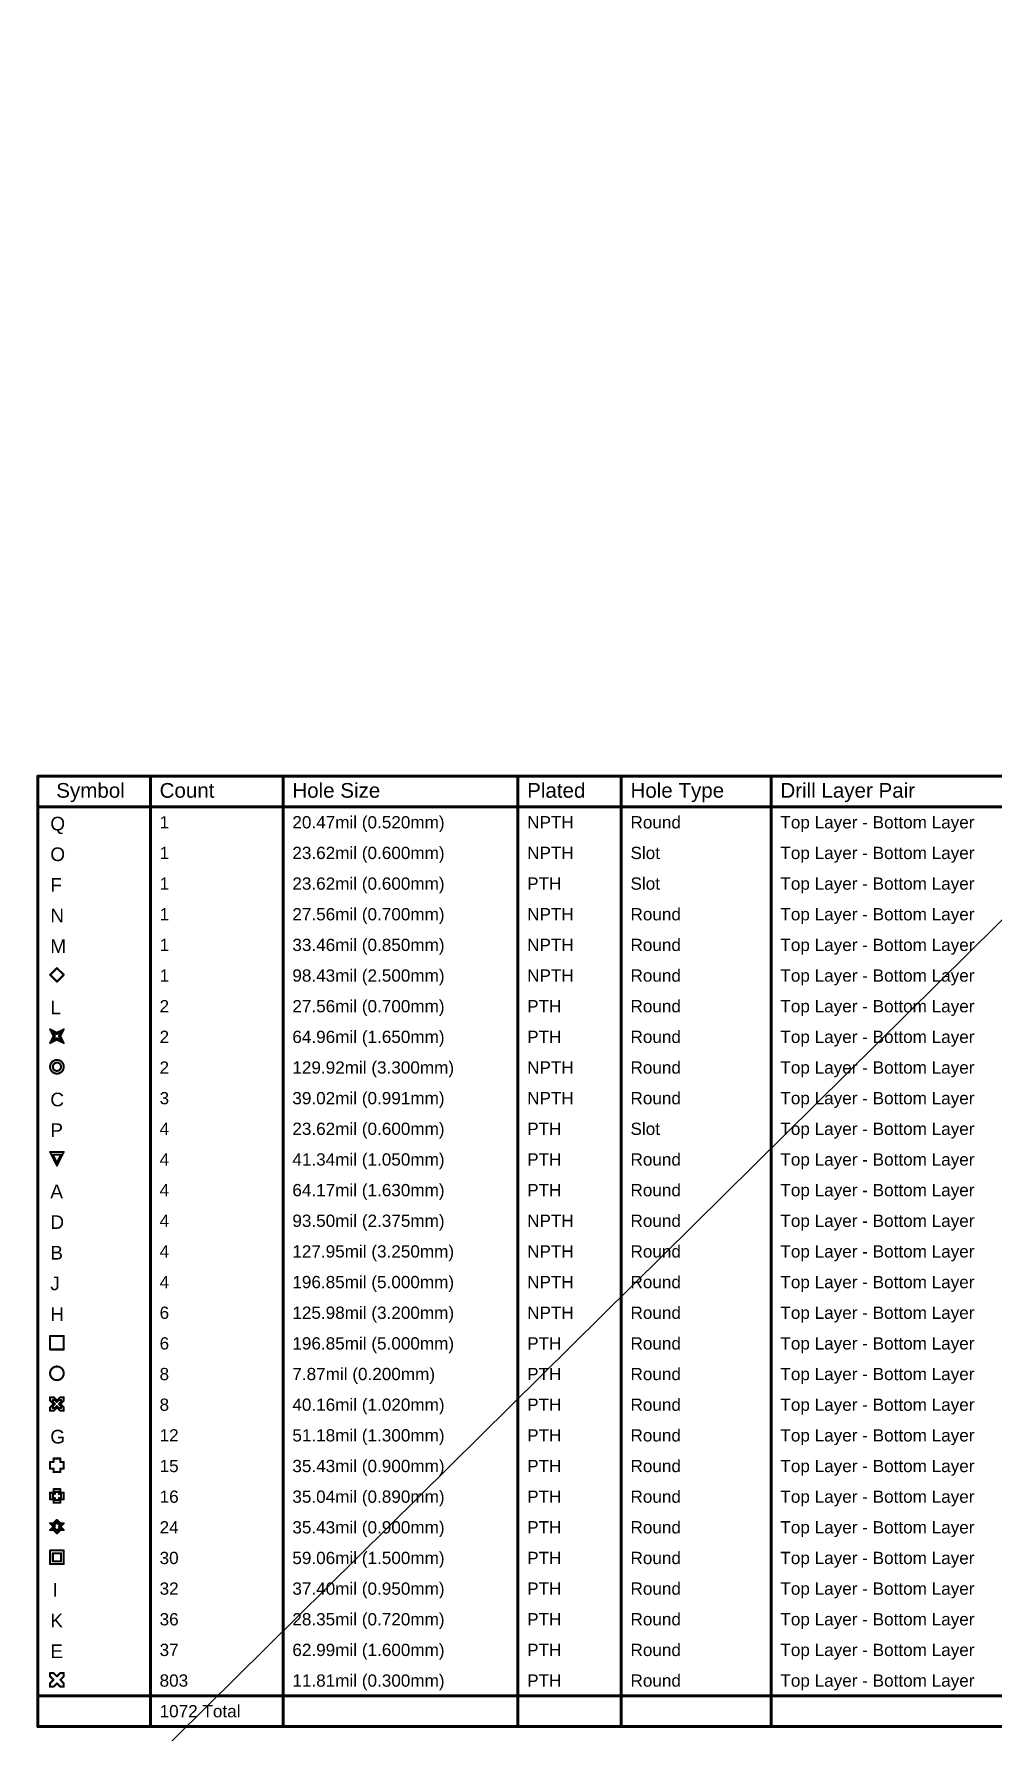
# Model space of a CAD drawing. Header units: inches. Extents: x -11 to 5379, y 0 to 5429.
# Drawn here: x 0 to 119.2, y 128.3 to 339.2 of the extents above; entities that cross this region are included whole.
import ezdxf

# ---------------------------------------------------------------- set-up
doc = ezdxf.new("R2010")
doc.units = ezdxf.units.IN
for name, color, linetype in [('Bottom Solder', 6, 'Continuous'), ('Drill Drawing', 1, 'Continuous'), ('Top Solder', 216, 'Continuous')]:
    doc.layers.add(name, color=color, linetype=linetype)
doc.styles.add('Arial', font='', dxfattribs={"height": 0.2})
doc.styles.get('Arial').set_extended_font_data('Arial')

msp = doc.modelspace()

# ---------------------------------------------------------------- linework, layer by layer
at = {"layer": 'Bottom Solder'}
msp.add_line((0, 110.06), (5379.21, 5429.21), dxfattribs=at)
at = {"layer": 'Drill Drawing'}
for points in [[(0.5, 246.94, 0.381, 0.381, 0), (243.4, 246.94, 0.381, 0.381, 0)], [(0.5, 128.83, 0.381, 0.381, 0), (0.5, 246.94, 0.381, 0.381, 0)], [(14.49, 128.83, 0.381, 0.381, 0), (14.49, 246.94, 0.381, 0.381, 0)], [(30.99, 128.83, 0.381, 0.381, 0), (30.99, 246.94, 0.381, 0.381, 0)], [(60.19, 128.83, 0.381, 0.381, 0), (60.19, 246.94, 0.381, 0.381, 0)], [(73.04, 128.83, 0.381, 0.381, 0), (73.04, 246.94, 0.381, 0.381, 0)], [(91.68, 128.83, 0.381, 0.381, 0), (91.68, 246.94, 0.381, 0.381, 0)], [(0.5, 243.13, 0.381, 0.381, 0), (243.4, 243.13, 0.381, 0.381, 0)], [(2.01, 222.26, 0.254, 0.254, 0), (2.86, 223.1, 0.254, 0.254, 0)], [(2.01, 222.26, 0.254, 0.254, 0), (2.86, 221.41, 0.254, 0.254, 0)], [(2.86, 223.1, 0.254, 0.254, 0), (3.71, 222.26, 0.254, 0.254, 0)], [(2.86, 221.41, 0.254, 0.254, 0), (3.71, 222.26, 0.254, 0.254, 0)], [(2.01, 215.48, 0.254, 0.254, 0), (2.86, 215.06, 0.254, 0.254, 0)], [(2.01, 215.48, 0.254, 0.254, 0), (2.44, 214.64, 0.254, 0.254, 0)], [(2.35, 215.14, 0.254, 0.254, 0), (2.86, 214.89, 0.254, 0.254, 0)], [(2.35, 215.14, 0.254, 0.254, 0), (2.61, 214.64, 0.254, 0.254, 0)], [(2.86, 215.06, 0.254, 0.254, 0), (3.71, 215.48, 0.254, 0.254, 0)], [(2.86, 214.89, 0.254, 0.254, 0), (3.37, 215.14, 0.254, 0.254, 0)], [(3.11, 214.64, 0.254, 0.254, 0), (3.37, 215.14, 0.254, 0.254, 0)], [(3.28, 214.64, 0.254, 0.254, 0), (3.71, 215.48, 0.254, 0.254, 0)], [(2.01, 213.79, 0.254, 0.254, 0), (2.44, 214.64, 0.254, 0.254, 0)], [(2.01, 213.79, 0.254, 0.254, 0), (2.86, 214.21, 0.254, 0.254, 0)], [(2.35, 214.13, 0.254, 0.254, 0), (2.61, 214.64, 0.254, 0.254, 0)], [(2.35, 214.13, 0.254, 0.254, 0), (2.86, 214.38, 0.254, 0.254, 0)], [(2.86, 214.38, 0.254, 0.254, 0), (3.37, 214.13, 0.254, 0.254, 0)], [(2.86, 214.21, 0.254, 0.254, 0), (3.71, 213.79, 0.254, 0.254, 0)], [(3.11, 214.64, 0.254, 0.254, 0), (3.37, 214.13, 0.254, 0.254, 0)], [(3.28, 214.64, 0.254, 0.254, 0), (3.71, 213.79, 0.254, 0.254, 0)], [(2.01, 200.24, 0.254, 0.254, 0), (3.71, 200.24, 0.254, 0.254, 0)], [(2.01, 200.24, 0.254, 0.254, 0), (2.86, 198.55, 0.254, 0.254, 0)], [(2.35, 199.9, 0.254, 0.254, 0), (3.37, 199.9, 0.254, 0.254, 0)], [(2.35, 199.9, 0.254, 0.254, 0), (2.86, 198.89, 0.254, 0.254, 0)], [(2.86, 198.55, 0.254, 0.254, 0), (3.71, 200.24, 0.254, 0.254, 0)], [(2.86, 198.89, 0.254, 0.254, 0), (3.37, 199.9, 0.254, 0.254, 0)], [(2.01, 177.38, 0.254, 0.254, 0), (3.71, 177.38, 0.254, 0.254, 0)], [(2.01, 175.69, 0.254, 0.254, 0), (2.01, 177.38, 0.254, 0.254, 0)], [(3.71, 175.69, 0.254, 0.254, 0), (3.71, 177.38, 0.254, 0.254, 0)], [(2.01, 175.69, 0.254, 0.254, 0), (3.71, 175.69, 0.254, 0.254, 0)], [(2.01, 169.34, 0.254, 0.254, 0), (2.01, 169.76, 0.254, 0.254, 0)], [(2.01, 169.76, 0.254, 0.254, 0), (2.44, 169.76, 0.254, 0.254, 0)], [(2.01, 169.34, 0.254, 0.254, 0), (2.44, 168.92, 0.254, 0.254, 0)], [(2.01, 168.49, 0.254, 0.254, 0), (2.44, 168.92, 0.254, 0.254, 0)], [(2.35, 169.17, 0.254, 0.254, 0), (2.35, 169.42, 0.254, 0.254, 0)], [(2.35, 169.42, 0.254, 0.254, 0), (2.61, 169.42, 0.254, 0.254, 0)], [(2.35, 169.17, 0.254, 0.254, 0), (2.61, 168.92, 0.254, 0.254, 0)], [(2.35, 168.66, 0.254, 0.254, 0), (2.61, 168.92, 0.254, 0.254, 0)], [(2.35, 168.41, 0.254, 0.254, 0), (2.35, 168.66, 0.254, 0.254, 0)], [(2.44, 169.76, 0.254, 0.254, 0), (2.86, 169.34, 0.254, 0.254, 0)], [(2.61, 169.42, 0.254, 0.254, 0), (2.86, 169.17, 0.254, 0.254, 0)], [(2.61, 168.41, 0.254, 0.254, 0), (2.86, 168.66, 0.254, 0.254, 0)], [(2.86, 169.34, 0.254, 0.254, 0), (3.28, 169.76, 0.254, 0.254, 0)], [(2.86, 169.17, 0.254, 0.254, 0), (3.11, 169.42, 0.254, 0.254, 0)], [(2.86, 168.66, 0.254, 0.254, 0), (3.11, 168.41, 0.254, 0.254, 0)], [(3.11, 169.42, 0.254, 0.254, 0), (3.37, 169.42, 0.254, 0.254, 0)], [(3.11, 168.92, 0.254, 0.254, 0), (3.37, 169.17, 0.254, 0.254, 0)], [(3.11, 168.92, 0.254, 0.254, 0), (3.37, 168.66, 0.254, 0.254, 0)], [(3.28, 169.76, 0.254, 0.254, 0), (3.71, 169.76, 0.254, 0.254, 0)], [(3.28, 168.92, 0.254, 0.254, 0), (3.71, 169.34, 0.254, 0.254, 0)], [(3.28, 168.92, 0.254, 0.254, 0), (3.71, 168.49, 0.254, 0.254, 0)], [(3.37, 169.17, 0.254, 0.254, 0), (3.37, 169.42, 0.254, 0.254, 0)], [(3.37, 168.41, 0.254, 0.254, 0), (3.37, 168.66, 0.254, 0.254, 0)], [(3.71, 169.34, 0.254, 0.254, 0), (3.71, 169.76, 0.254, 0.254, 0)], [(2.01, 168.07, 0.254, 0.254, 0), (2.01, 168.49, 0.254, 0.254, 0)], [(2.01, 168.07, 0.254, 0.254, 0), (2.44, 168.07, 0.254, 0.254, 0)], [(2.35, 168.41, 0.254, 0.254, 0), (2.61, 168.41, 0.254, 0.254, 0)], [(2.44, 168.07, 0.254, 0.254, 0), (2.86, 168.49, 0.254, 0.254, 0)], [(2.86, 168.49, 0.254, 0.254, 0), (3.28, 168.07, 0.254, 0.254, 0)], [(3.11, 168.41, 0.254, 0.254, 0), (3.37, 168.41, 0.254, 0.254, 0)], [(3.28, 168.07, 0.254, 0.254, 0), (3.71, 168.07, 0.254, 0.254, 0)], [(3.71, 168.07, 0.254, 0.254, 0), (3.71, 168.49, 0.254, 0.254, 0)], [(2.01, 160.87, 0.254, 0.254, 0), (2.01, 161.72, 0.254, 0.254, 0)], [(2.01, 161.72, 0.254, 0.254, 0), (2.44, 161.72, 0.254, 0.254, 0)], [(2.01, 160.87, 0.254, 0.254, 0), (2.44, 160.87, 0.254, 0.254, 0)], [(2.44, 161.72, 0.254, 0.254, 0), (2.44, 162.14, 0.254, 0.254, 0)], [(2.44, 162.14, 0.254, 0.254, 0), (3.28, 162.14, 0.254, 0.254, 0)], [(2.44, 160.45, 0.254, 0.254, 0), (2.44, 160.87, 0.254, 0.254, 0)], [(2.44, 160.45, 0.254, 0.254, 0), (3.28, 160.45, 0.254, 0.254, 0)], [(3.28, 161.72, 0.254, 0.254, 0), (3.28, 162.14, 0.254, 0.254, 0)], [(3.28, 161.72, 0.254, 0.254, 0), (3.71, 161.72, 0.254, 0.254, 0)], [(3.28, 160.87, 0.254, 0.254, 0), (3.71, 160.87, 0.254, 0.254, 0)], [(3.28, 160.45, 0.254, 0.254, 0), (3.28, 160.87, 0.254, 0.254, 0)], [(3.71, 160.87, 0.254, 0.254, 0), (3.71, 161.72, 0.254, 0.254, 0)], [(2.44, 157.91, 0.254, 0.254, 0), (2.44, 158.33, 0.254, 0.254, 0)], [(2.44, 158.33, 0.254, 0.254, 0), (3.28, 158.33, 0.254, 0.254, 0)], [(3.28, 157.91, 0.254, 0.254, 0), (3.28, 158.33, 0.254, 0.254, 0)], [(2.01, 157.06, 0.254, 0.254, 0), (2.01, 157.91, 0.254, 0.254, 0)], [(2.01, 157.91, 0.254, 0.254, 0), (2.44, 157.91, 0.254, 0.254, 0)], [(2.01, 157.06, 0.254, 0.254, 0), (2.44, 157.06, 0.254, 0.254, 0)], [(2.35, 157.23, 0.254, 0.254, 0), (2.35, 157.74, 0.254, 0.254, 0)], [(2.35, 157.74, 0.254, 0.254, 0), (2.61, 157.74, 0.254, 0.254, 0)], [(2.35, 157.23, 0.254, 0.254, 0), (2.61, 157.23, 0.254, 0.254, 0)], [(2.44, 156.64, 0.254, 0.254, 0), (2.44, 157.06, 0.254, 0.254, 0)], [(2.44, 156.64, 0.254, 0.254, 0), (3.28, 156.64, 0.254, 0.254, 0)], [(2.61, 157.74, 0.254, 0.254, 0), (2.61, 157.99, 0.254, 0.254, 0)], [(2.61, 157.99, 0.254, 0.254, 0), (3.11, 157.99, 0.254, 0.254, 0)], [(2.61, 156.98, 0.254, 0.254, 0), (2.61, 157.23, 0.254, 0.254, 0)], [(2.61, 156.98, 0.254, 0.254, 0), (3.11, 156.98, 0.254, 0.254, 0)], [(3.11, 157.74, 0.254, 0.254, 0), (3.11, 157.99, 0.254, 0.254, 0)], [(3.11, 157.74, 0.254, 0.254, 0), (3.37, 157.74, 0.254, 0.254, 0)], [(3.11, 157.23, 0.254, 0.254, 0), (3.37, 157.23, 0.254, 0.254, 0)], [(3.11, 156.98, 0.254, 0.254, 0), (3.11, 157.23, 0.254, 0.254, 0)], [(3.28, 157.91, 0.254, 0.254, 0), (3.71, 157.91, 0.254, 0.254, 0)], [(3.28, 157.06, 0.254, 0.254, 0), (3.71, 157.06, 0.254, 0.254, 0)], [(3.28, 156.64, 0.254, 0.254, 0), (3.28, 157.06, 0.254, 0.254, 0)], [(3.37, 157.23, 0.254, 0.254, 0), (3.37, 157.74, 0.254, 0.254, 0)], [(3.71, 157.06, 0.254, 0.254, 0), (3.71, 157.91, 0.254, 0.254, 0)], [(2.01, 154.1, 0.254, 0.254, 0), (2.44, 153.68, 0.254, 0.254, 0)], [(2.01, 154.1, 0.254, 0.254, 0), (2.44, 154.1, 0.254, 0.254, 0)], [(2.35, 153.93, 0.254, 0.254, 0), (2.61, 153.68, 0.254, 0.254, 0)], [(2.35, 153.93, 0.254, 0.254, 0), (2.61, 153.93, 0.254, 0.254, 0)], [(2.44, 154.1, 0.254, 0.254, 0), (2.86, 154.52, 0.254, 0.254, 0)], [(2.61, 153.93, 0.254, 0.254, 0), (2.86, 154.18, 0.254, 0.254, 0)], [(2.86, 154.52, 0.254, 0.254, 0), (3.28, 154.1, 0.254, 0.254, 0)], [(2.86, 154.18, 0.254, 0.254, 0), (3.11, 153.93, 0.254, 0.254, 0)], [(3.11, 153.93, 0.254, 0.254, 0), (3.37, 153.93, 0.254, 0.254, 0)], [(3.11, 153.68, 0.254, 0.254, 0), (3.37, 153.93, 0.254, 0.254, 0)], [(3.28, 154.1, 0.254, 0.254, 0), (3.71, 154.1, 0.254, 0.254, 0)], [(3.28, 153.68, 0.254, 0.254, 0), (3.71, 154.1, 0.254, 0.254, 0)], [(2.01, 153.25, 0.254, 0.254, 0), (2.44, 153.68, 0.254, 0.254, 0)], [(2.01, 153.25, 0.254, 0.254, 0), (2.44, 153.25, 0.254, 0.254, 0)], [(2.35, 153.42, 0.254, 0.254, 0), (2.61, 153.68, 0.254, 0.254, 0)], [(2.35, 153.42, 0.254, 0.254, 0), (2.61, 153.42, 0.254, 0.254, 0)], [(2.44, 153.25, 0.254, 0.254, 0), (2.86, 152.83, 0.254, 0.254, 0)], [(2.61, 153.42, 0.254, 0.254, 0), (2.86, 153.17, 0.254, 0.254, 0)], [(2.86, 153.17, 0.254, 0.254, 0), (3.11, 153.42, 0.254, 0.254, 0)], [(2.86, 152.83, 0.254, 0.254, 0), (3.28, 153.25, 0.254, 0.254, 0)], [(3.11, 153.68, 0.254, 0.254, 0), (3.37, 153.42, 0.254, 0.254, 0)], [(3.11, 153.42, 0.254, 0.254, 0), (3.37, 153.42, 0.254, 0.254, 0)], [(3.28, 153.68, 0.254, 0.254, 0), (3.71, 153.25, 0.254, 0.254, 0)], [(3.28, 153.25, 0.254, 0.254, 0), (3.71, 153.25, 0.254, 0.254, 0)], [(2.01, 150.71, 0.254, 0.254, 0), (3.71, 150.71, 0.254, 0.254, 0)], [(2.01, 149.02, 0.254, 0.254, 0), (2.01, 150.71, 0.254, 0.254, 0)], [(2.35, 150.37, 0.254, 0.254, 0), (3.37, 150.37, 0.254, 0.254, 0)], [(2.35, 149.36, 0.254, 0.254, 0), (2.35, 150.37, 0.254, 0.254, 0)], [(3.37, 149.36, 0.254, 0.254, 0), (3.37, 150.37, 0.254, 0.254, 0)], [(3.71, 149.02, 0.254, 0.254, 0), (3.71, 150.71, 0.254, 0.254, 0)], [(2.01, 149.02, 0.254, 0.254, 0), (3.71, 149.02, 0.254, 0.254, 0)], [(2.35, 149.36, 0.254, 0.254, 0), (3.37, 149.36, 0.254, 0.254, 0)], [(2.01, 135.05, 0.254, 0.254, 0), (2.01, 135.47, 0.254, 0.254, 0)], [(2.01, 135.47, 0.254, 0.254, 0), (2.44, 135.47, 0.254, 0.254, 0)], [(2.01, 135.05, 0.254, 0.254, 0), (2.44, 134.63, 0.254, 0.254, 0)], [(2.44, 135.47, 0.254, 0.254, 0), (2.86, 135.05, 0.254, 0.254, 0)], [(2.86, 135.05, 0.254, 0.254, 0), (3.28, 135.47, 0.254, 0.254, 0)], [(3.28, 135.47, 0.254, 0.254, 0), (3.71, 135.47, 0.254, 0.254, 0)], [(3.28, 134.63, 0.254, 0.254, 0), (3.71, 135.05, 0.254, 0.254, 0)], [(3.71, 135.05, 0.254, 0.254, 0), (3.71, 135.47, 0.254, 0.254, 0)], [(2.01, 134.2, 0.254, 0.254, 0), (2.44, 134.63, 0.254, 0.254, 0)], [(2.01, 133.78, 0.254, 0.254, 0), (2.01, 134.2, 0.254, 0.254, 0)], [(2.01, 133.78, 0.254, 0.254, 0), (2.44, 133.78, 0.254, 0.254, 0)], [(2.44, 133.78, 0.254, 0.254, 0), (2.86, 134.2, 0.254, 0.254, 0)], [(2.86, 134.2, 0.254, 0.254, 0), (3.28, 133.78, 0.254, 0.254, 0)], [(3.28, 134.63, 0.254, 0.254, 0), (3.71, 134.2, 0.254, 0.254, 0)], [(3.28, 133.78, 0.254, 0.254, 0), (3.71, 133.78, 0.254, 0.254, 0)], [(3.71, 133.78, 0.254, 0.254, 0), (3.71, 134.2, 0.254, 0.254, 0)], [(0.5, 132.64, 0.381, 0.381, 0), (243.4, 132.64, 0.381, 0.381, 0)], [(0.5, 128.83, 0.381, 0.381, 0), (243.4, 128.83, 0.381, 0.381, 0)]]:
    msp.add_lwpolyline(points, format="xyseb", dxfattribs=at)
for points in [[(0.4, 246.94, 0.191, 0.191, 1), (0.59, 246.94, 0.191, 0.191, 1)], [(0.4, 246.94, 0.191, 0.191, 1), (0.59, 246.94, 0.191, 0.191, 1)], [(14.39, 246.94, 0.191, 0.191, 1), (14.58, 246.94, 0.191, 0.191, 1)], [(30.9, 246.94, 0.191, 0.191, 1), (31.09, 246.94, 0.191, 0.191, 1)], [(60.1, 246.94, 0.191, 0.191, 1), (60.29, 246.94, 0.191, 0.191, 1)], [(72.95, 246.94, 0.191, 0.191, 1), (73.14, 246.94, 0.191, 0.191, 1)], [(91.59, 246.94, 0.191, 0.191, 1), (91.78, 246.94, 0.191, 0.191, 1)], [(0.4, 243.13, 0.191, 0.191, 1), (0.59, 243.13, 0.191, 0.191, 1)], [(1.95, 222.26, 0.127, 0.127, 1), (2.08, 222.26, 0.127, 0.127, 1)], [(1.95, 222.26, 0.127, 0.127, 1), (2.08, 222.26, 0.127, 0.127, 1)], [(2.8, 223.1, 0.127, 0.127, 1), (2.92, 223.1, 0.127, 0.127, 1)], [(2.8, 223.1, 0.127, 0.127, 1), (2.92, 223.1, 0.127, 0.127, 1)], [(2.8, 221.41, 0.127, 0.127, 1), (2.92, 221.41, 0.127, 0.127, 1)], [(2.8, 221.41, 0.127, 0.127, 1), (2.92, 221.41, 0.127, 0.127, 1)], [(3.64, 222.26, 0.127, 0.127, 1), (3.77, 222.26, 0.127, 0.127, 1)], [(3.64, 222.26, 0.127, 0.127, 1), (3.77, 222.26, 0.127, 0.127, 1)], [(1.95, 215.48, 0.127, 0.127, 1), (2.08, 215.48, 0.127, 0.127, 1)], [(1.95, 215.48, 0.127, 0.127, 1), (2.08, 215.48, 0.127, 0.127, 1)], [(2.29, 215.14, 0.127, 0.127, 1), (2.42, 215.14, 0.127, 0.127, 1)], [(2.29, 215.14, 0.127, 0.127, 1), (2.42, 215.14, 0.127, 0.127, 1)], [(2.8, 215.06, 0.127, 0.127, 1), (2.92, 215.06, 0.127, 0.127, 1)], [(2.8, 215.06, 0.127, 0.127, 1), (2.92, 215.06, 0.127, 0.127, 1)], [(3.31, 215.14, 0.127, 0.127, 1), (3.43, 215.14, 0.127, 0.127, 1)], [(3.31, 215.14, 0.127, 0.127, 1), (3.43, 215.14, 0.127, 0.127, 1)], [(3.64, 215.48, 0.127, 0.127, 1), (3.77, 215.48, 0.127, 0.127, 1)], [(3.64, 215.48, 0.127, 0.127, 1), (3.77, 215.48, 0.127, 0.127, 1)], [(1.95, 213.79, 0.127, 0.127, 1), (2.08, 213.79, 0.127, 0.127, 1)], [(1.95, 213.79, 0.127, 0.127, 1), (2.08, 213.79, 0.127, 0.127, 1)], [(2.29, 214.13, 0.127, 0.127, 1), (2.42, 214.13, 0.127, 0.127, 1)], [(2.29, 214.13, 0.127, 0.127, 1), (2.42, 214.13, 0.127, 0.127, 1)], [(2.37, 214.64, 0.127, 0.127, 1), (2.5, 214.64, 0.127, 0.127, 1)], [(2.37, 214.64, 0.127, 0.127, 1), (2.5, 214.64, 0.127, 0.127, 1)], [(2.54, 214.64, 0.127, 0.127, 1), (2.67, 214.64, 0.127, 0.127, 1)], [(2.54, 214.64, 0.127, 0.127, 1), (2.67, 214.64, 0.127, 0.127, 1)], [(2.8, 214.89, 0.127, 0.127, 1), (2.92, 214.89, 0.127, 0.127, 1)], [(2.8, 214.89, 0.127, 0.127, 1), (2.92, 214.89, 0.127, 0.127, 1)], [(2.8, 214.38, 0.127, 0.127, 1), (2.92, 214.38, 0.127, 0.127, 1)], [(2.8, 214.38, 0.127, 0.127, 1), (2.92, 214.38, 0.127, 0.127, 1)], [(2.8, 214.21, 0.127, 0.127, 1), (2.92, 214.21, 0.127, 0.127, 1)], [(2.8, 214.21, 0.127, 0.127, 1), (2.92, 214.21, 0.127, 0.127, 1)], [(3.05, 214.64, 0.127, 0.127, 1), (3.18, 214.64, 0.127, 0.127, 1)], [(3.05, 214.64, 0.127, 0.127, 1), (3.18, 214.64, 0.127, 0.127, 1)], [(3.22, 214.64, 0.127, 0.127, 1), (3.35, 214.64, 0.127, 0.127, 1)], [(3.22, 214.64, 0.127, 0.127, 1), (3.35, 214.64, 0.127, 0.127, 1)], [(3.31, 214.13, 0.127, 0.127, 1), (3.43, 214.13, 0.127, 0.127, 1)], [(3.31, 214.13, 0.127, 0.127, 1), (3.43, 214.13, 0.127, 0.127, 1)], [(3.64, 213.79, 0.127, 0.127, 1), (3.77, 213.79, 0.127, 0.127, 1)], [(3.64, 213.79, 0.127, 0.127, 1), (3.77, 213.79, 0.127, 0.127, 1)], [(3.71, 210.83, 0.254, 0.254, 1), (2.01, 210.83, 0.254, 0.254, 1)], [(1.95, 210.83, 0.127, 0.127, 1), (2.08, 210.83, 0.127, 0.127, 1)], [(3.37, 210.83, 0.254, 0.254, 1), (2.35, 210.83, 0.254, 0.254, 1)], [(2.29, 210.83, 0.127, 0.127, 1), (2.42, 210.83, 0.127, 0.127, 1)], [(3.31, 210.83, 0.127, 0.127, 1), (3.43, 210.83, 0.127, 0.127, 1)], [(3.64, 210.83, 0.127, 0.127, 1), (3.77, 210.83, 0.127, 0.127, 1)], [(1.95, 200.24, 0.127, 0.127, 1), (2.08, 200.24, 0.127, 0.127, 1)], [(1.95, 200.24, 0.127, 0.127, 1), (2.08, 200.24, 0.127, 0.127, 1)], [(2.29, 199.9, 0.127, 0.127, 1), (2.42, 199.9, 0.127, 0.127, 1)], [(2.29, 199.9, 0.127, 0.127, 1), (2.42, 199.9, 0.127, 0.127, 1)], [(2.8, 198.89, 0.127, 0.127, 1), (2.92, 198.89, 0.127, 0.127, 1)], [(2.8, 198.89, 0.127, 0.127, 1), (2.92, 198.89, 0.127, 0.127, 1)], [(2.8, 198.55, 0.127, 0.127, 1), (2.92, 198.55, 0.127, 0.127, 1)], [(2.8, 198.55, 0.127, 0.127, 1), (2.92, 198.55, 0.127, 0.127, 1)], [(3.31, 199.9, 0.127, 0.127, 1), (3.43, 199.9, 0.127, 0.127, 1)], [(3.31, 199.9, 0.127, 0.127, 1), (3.43, 199.9, 0.127, 0.127, 1)], [(3.64, 200.24, 0.127, 0.127, 1), (3.77, 200.24, 0.127, 0.127, 1)], [(3.64, 200.24, 0.127, 0.127, 1), (3.77, 200.24, 0.127, 0.127, 1)], [(1.95, 177.38, 0.127, 0.127, 1), (2.08, 177.38, 0.127, 0.127, 1)], [(1.95, 177.38, 0.127, 0.127, 1), (2.08, 177.38, 0.127, 0.127, 1)], [(3.64, 177.38, 0.127, 0.127, 1), (3.77, 177.38, 0.127, 0.127, 1)], [(3.64, 177.38, 0.127, 0.127, 1), (3.77, 177.38, 0.127, 0.127, 1)], [(1.95, 175.69, 0.127, 0.127, 1), (2.08, 175.69, 0.127, 0.127, 1)], [(1.95, 175.69, 0.127, 0.127, 1), (2.08, 175.69, 0.127, 0.127, 1)], [(3.64, 175.69, 0.127, 0.127, 1), (3.77, 175.69, 0.127, 0.127, 1)], [(3.64, 175.69, 0.127, 0.127, 1), (3.77, 175.69, 0.127, 0.127, 1)], [(3.71, 172.73, 0.254, 0.254, 1), (2.01, 172.73, 0.254, 0.254, 1)], [(1.95, 172.73, 0.127, 0.127, 1), (2.08, 172.73, 0.127, 0.127, 1)], [(3.64, 172.73, 0.127, 0.127, 1), (3.77, 172.73, 0.127, 0.127, 1)], [(1.95, 169.76, 0.127, 0.127, 1), (2.08, 169.76, 0.127, 0.127, 1)], [(1.95, 169.76, 0.127, 0.127, 1), (2.08, 169.76, 0.127, 0.127, 1)], [(1.95, 169.34, 0.127, 0.127, 1), (2.08, 169.34, 0.127, 0.127, 1)], [(1.95, 169.34, 0.127, 0.127, 1), (2.08, 169.34, 0.127, 0.127, 1)], [(2.29, 169.42, 0.127, 0.127, 1), (2.42, 169.42, 0.127, 0.127, 1)], [(2.29, 169.42, 0.127, 0.127, 1), (2.42, 169.42, 0.127, 0.127, 1)], [(2.29, 169.17, 0.127, 0.127, 1), (2.42, 169.17, 0.127, 0.127, 1)], [(2.29, 169.17, 0.127, 0.127, 1), (2.42, 169.17, 0.127, 0.127, 1)], [(2.29, 168.66, 0.127, 0.127, 1), (2.42, 168.66, 0.127, 0.127, 1)], [(2.29, 168.66, 0.127, 0.127, 1), (2.42, 168.66, 0.127, 0.127, 1)], [(2.37, 169.76, 0.127, 0.127, 1), (2.5, 169.76, 0.127, 0.127, 1)], [(2.37, 169.76, 0.127, 0.127, 1), (2.5, 169.76, 0.127, 0.127, 1)], [(2.37, 168.92, 0.127, 0.127, 1), (2.5, 168.92, 0.127, 0.127, 1)], [(2.37, 168.92, 0.127, 0.127, 1), (2.5, 168.92, 0.127, 0.127, 1)], [(2.54, 169.42, 0.127, 0.127, 1), (2.67, 169.42, 0.127, 0.127, 1)], [(2.54, 169.42, 0.127, 0.127, 1), (2.67, 169.42, 0.127, 0.127, 1)], [(2.54, 168.92, 0.127, 0.127, 1), (2.67, 168.92, 0.127, 0.127, 1)], [(2.54, 168.92, 0.127, 0.127, 1), (2.67, 168.92, 0.127, 0.127, 1)], [(2.8, 169.34, 0.127, 0.127, 1), (2.92, 169.34, 0.127, 0.127, 1)], [(2.8, 169.34, 0.127, 0.127, 1), (2.92, 169.34, 0.127, 0.127, 1)], [(2.8, 169.17, 0.127, 0.127, 1), (2.92, 169.17, 0.127, 0.127, 1)], [(2.8, 169.17, 0.127, 0.127, 1), (2.92, 169.17, 0.127, 0.127, 1)], [(2.8, 168.66, 0.127, 0.127, 1), (2.92, 168.66, 0.127, 0.127, 1)], [(2.8, 168.66, 0.127, 0.127, 1), (2.92, 168.66, 0.127, 0.127, 1)], [(3.05, 169.42, 0.127, 0.127, 1), (3.18, 169.42, 0.127, 0.127, 1)], [(3.05, 169.42, 0.127, 0.127, 1), (3.18, 169.42, 0.127, 0.127, 1)], [(3.05, 168.92, 0.127, 0.127, 1), (3.18, 168.92, 0.127, 0.127, 1)], [(3.05, 168.92, 0.127, 0.127, 1), (3.18, 168.92, 0.127, 0.127, 1)], [(3.22, 169.76, 0.127, 0.127, 1), (3.35, 169.76, 0.127, 0.127, 1)], [(3.22, 169.76, 0.127, 0.127, 1), (3.35, 169.76, 0.127, 0.127, 1)], [(3.22, 168.92, 0.127, 0.127, 1), (3.35, 168.92, 0.127, 0.127, 1)], [(3.22, 168.92, 0.127, 0.127, 1), (3.35, 168.92, 0.127, 0.127, 1)], [(3.31, 169.42, 0.127, 0.127, 1), (3.43, 169.42, 0.127, 0.127, 1)], [(3.31, 169.42, 0.127, 0.127, 1), (3.43, 169.42, 0.127, 0.127, 1)], [(3.31, 169.17, 0.127, 0.127, 1), (3.43, 169.17, 0.127, 0.127, 1)], [(3.31, 169.17, 0.127, 0.127, 1), (3.43, 169.17, 0.127, 0.127, 1)], [(3.31, 168.66, 0.127, 0.127, 1), (3.43, 168.66, 0.127, 0.127, 1)], [(3.31, 168.66, 0.127, 0.127, 1), (3.43, 168.66, 0.127, 0.127, 1)], [(3.64, 169.76, 0.127, 0.127, 1), (3.77, 169.76, 0.127, 0.127, 1)], [(3.64, 169.76, 0.127, 0.127, 1), (3.77, 169.76, 0.127, 0.127, 1)], [(3.64, 169.34, 0.127, 0.127, 1), (3.77, 169.34, 0.127, 0.127, 1)], [(3.64, 169.34, 0.127, 0.127, 1), (3.77, 169.34, 0.127, 0.127, 1)], [(1.95, 168.49, 0.127, 0.127, 1), (2.08, 168.49, 0.127, 0.127, 1)], [(1.95, 168.49, 0.127, 0.127, 1), (2.08, 168.49, 0.127, 0.127, 1)], [(1.95, 168.07, 0.127, 0.127, 1), (2.08, 168.07, 0.127, 0.127, 1)], [(1.95, 168.07, 0.127, 0.127, 1), (2.08, 168.07, 0.127, 0.127, 1)], [(2.29, 168.41, 0.127, 0.127, 1), (2.42, 168.41, 0.127, 0.127, 1)], [(2.29, 168.41, 0.127, 0.127, 1), (2.42, 168.41, 0.127, 0.127, 1)], [(2.37, 168.07, 0.127, 0.127, 1), (2.5, 168.07, 0.127, 0.127, 1)], [(2.37, 168.07, 0.127, 0.127, 1), (2.5, 168.07, 0.127, 0.127, 1)], [(2.54, 168.41, 0.127, 0.127, 1), (2.67, 168.41, 0.127, 0.127, 1)], [(2.54, 168.41, 0.127, 0.127, 1), (2.67, 168.41, 0.127, 0.127, 1)], [(2.8, 168.49, 0.127, 0.127, 1), (2.92, 168.49, 0.127, 0.127, 1)], [(2.8, 168.49, 0.127, 0.127, 1), (2.92, 168.49, 0.127, 0.127, 1)], [(3.05, 168.41, 0.127, 0.127, 1), (3.18, 168.41, 0.127, 0.127, 1)], [(3.05, 168.41, 0.127, 0.127, 1), (3.18, 168.41, 0.127, 0.127, 1)], [(3.22, 168.07, 0.127, 0.127, 1), (3.35, 168.07, 0.127, 0.127, 1)], [(3.22, 168.07, 0.127, 0.127, 1), (3.35, 168.07, 0.127, 0.127, 1)], [(3.31, 168.41, 0.127, 0.127, 1), (3.43, 168.41, 0.127, 0.127, 1)], [(3.31, 168.41, 0.127, 0.127, 1), (3.43, 168.41, 0.127, 0.127, 1)], [(3.64, 168.49, 0.127, 0.127, 1), (3.77, 168.49, 0.127, 0.127, 1)], [(3.64, 168.49, 0.127, 0.127, 1), (3.77, 168.49, 0.127, 0.127, 1)], [(3.64, 168.07, 0.127, 0.127, 1), (3.77, 168.07, 0.127, 0.127, 1)], [(3.64, 168.07, 0.127, 0.127, 1), (3.77, 168.07, 0.127, 0.127, 1)], [(1.95, 161.72, 0.127, 0.127, 1), (2.08, 161.72, 0.127, 0.127, 1)], [(1.95, 161.72, 0.127, 0.127, 1), (2.08, 161.72, 0.127, 0.127, 1)], [(1.95, 160.87, 0.127, 0.127, 1), (2.08, 160.87, 0.127, 0.127, 1)], [(1.95, 160.87, 0.127, 0.127, 1), (2.08, 160.87, 0.127, 0.127, 1)], [(2.37, 162.14, 0.127, 0.127, 1), (2.5, 162.14, 0.127, 0.127, 1)], [(2.37, 162.14, 0.127, 0.127, 1), (2.5, 162.14, 0.127, 0.127, 1)], [(2.37, 161.72, 0.127, 0.127, 1), (2.5, 161.72, 0.127, 0.127, 1)], [(2.37, 161.72, 0.127, 0.127, 1), (2.5, 161.72, 0.127, 0.127, 1)], [(2.37, 160.87, 0.127, 0.127, 1), (2.5, 160.87, 0.127, 0.127, 1)], [(2.37, 160.87, 0.127, 0.127, 1), (2.5, 160.87, 0.127, 0.127, 1)], [(2.37, 160.45, 0.127, 0.127, 1), (2.5, 160.45, 0.127, 0.127, 1)], [(2.37, 160.45, 0.127, 0.127, 1), (2.5, 160.45, 0.127, 0.127, 1)], [(3.22, 162.14, 0.127, 0.127, 1), (3.35, 162.14, 0.127, 0.127, 1)], [(3.22, 162.14, 0.127, 0.127, 1), (3.35, 162.14, 0.127, 0.127, 1)], [(3.22, 161.72, 0.127, 0.127, 1), (3.35, 161.72, 0.127, 0.127, 1)], [(3.22, 161.72, 0.127, 0.127, 1), (3.35, 161.72, 0.127, 0.127, 1)], [(3.22, 160.87, 0.127, 0.127, 1), (3.35, 160.87, 0.127, 0.127, 1)], [(3.22, 160.87, 0.127, 0.127, 1), (3.35, 160.87, 0.127, 0.127, 1)], [(3.22, 160.45, 0.127, 0.127, 1), (3.35, 160.45, 0.127, 0.127, 1)], [(3.22, 160.45, 0.127, 0.127, 1), (3.35, 160.45, 0.127, 0.127, 1)], [(3.64, 161.72, 0.127, 0.127, 1), (3.77, 161.72, 0.127, 0.127, 1)], [(3.64, 161.72, 0.127, 0.127, 1), (3.77, 161.72, 0.127, 0.127, 1)], [(3.64, 160.87, 0.127, 0.127, 1), (3.77, 160.87, 0.127, 0.127, 1)], [(3.64, 160.87, 0.127, 0.127, 1), (3.77, 160.87, 0.127, 0.127, 1)], [(2.37, 158.33, 0.127, 0.127, 1), (2.5, 158.33, 0.127, 0.127, 1)], [(2.37, 158.33, 0.127, 0.127, 1), (2.5, 158.33, 0.127, 0.127, 1)], [(3.22, 158.33, 0.127, 0.127, 1), (3.35, 158.33, 0.127, 0.127, 1)], [(3.22, 158.33, 0.127, 0.127, 1), (3.35, 158.33, 0.127, 0.127, 1)], [(1.95, 157.91, 0.127, 0.127, 1), (2.08, 157.91, 0.127, 0.127, 1)], [(1.95, 157.91, 0.127, 0.127, 1), (2.08, 157.91, 0.127, 0.127, 1)], [(1.95, 157.06, 0.127, 0.127, 1), (2.08, 157.06, 0.127, 0.127, 1)], [(1.95, 157.06, 0.127, 0.127, 1), (2.08, 157.06, 0.127, 0.127, 1)], [(2.29, 157.74, 0.127, 0.127, 1), (2.42, 157.74, 0.127, 0.127, 1)], [(2.29, 157.74, 0.127, 0.127, 1), (2.42, 157.74, 0.127, 0.127, 1)], [(2.29, 157.23, 0.127, 0.127, 1), (2.42, 157.23, 0.127, 0.127, 1)], [(2.29, 157.23, 0.127, 0.127, 1), (2.42, 157.23, 0.127, 0.127, 1)], [(2.37, 157.91, 0.127, 0.127, 1), (2.5, 157.91, 0.127, 0.127, 1)], [(2.37, 157.91, 0.127, 0.127, 1), (2.5, 157.91, 0.127, 0.127, 1)], [(2.37, 157.06, 0.127, 0.127, 1), (2.5, 157.06, 0.127, 0.127, 1)], [(2.37, 157.06, 0.127, 0.127, 1), (2.5, 157.06, 0.127, 0.127, 1)], [(2.37, 156.64, 0.127, 0.127, 1), (2.5, 156.64, 0.127, 0.127, 1)], [(2.37, 156.64, 0.127, 0.127, 1), (2.5, 156.64, 0.127, 0.127, 1)], [(2.54, 157.99, 0.127, 0.127, 1), (2.67, 157.99, 0.127, 0.127, 1)], [(2.54, 157.99, 0.127, 0.127, 1), (2.67, 157.99, 0.127, 0.127, 1)], [(2.54, 157.74, 0.127, 0.127, 1), (2.67, 157.74, 0.127, 0.127, 1)], [(2.54, 157.74, 0.127, 0.127, 1), (2.67, 157.74, 0.127, 0.127, 1)], [(2.54, 157.23, 0.127, 0.127, 1), (2.67, 157.23, 0.127, 0.127, 1)], [(2.54, 157.23, 0.127, 0.127, 1), (2.67, 157.23, 0.127, 0.127, 1)], [(2.54, 156.98, 0.127, 0.127, 1), (2.67, 156.98, 0.127, 0.127, 1)], [(2.54, 156.98, 0.127, 0.127, 1), (2.67, 156.98, 0.127, 0.127, 1)], [(3.05, 157.99, 0.127, 0.127, 1), (3.18, 157.99, 0.127, 0.127, 1)], [(3.05, 157.99, 0.127, 0.127, 1), (3.18, 157.99, 0.127, 0.127, 1)], [(3.05, 157.74, 0.127, 0.127, 1), (3.18, 157.74, 0.127, 0.127, 1)], [(3.05, 157.74, 0.127, 0.127, 1), (3.18, 157.74, 0.127, 0.127, 1)], [(3.05, 157.23, 0.127, 0.127, 1), (3.18, 157.23, 0.127, 0.127, 1)], [(3.05, 157.23, 0.127, 0.127, 1), (3.18, 157.23, 0.127, 0.127, 1)], [(3.05, 156.98, 0.127, 0.127, 1), (3.18, 156.98, 0.127, 0.127, 1)], [(3.05, 156.98, 0.127, 0.127, 1), (3.18, 156.98, 0.127, 0.127, 1)], [(3.22, 157.91, 0.127, 0.127, 1), (3.35, 157.91, 0.127, 0.127, 1)], [(3.22, 157.91, 0.127, 0.127, 1), (3.35, 157.91, 0.127, 0.127, 1)], [(3.22, 157.06, 0.127, 0.127, 1), (3.35, 157.06, 0.127, 0.127, 1)], [(3.22, 157.06, 0.127, 0.127, 1), (3.35, 157.06, 0.127, 0.127, 1)], [(3.22, 156.64, 0.127, 0.127, 1), (3.35, 156.64, 0.127, 0.127, 1)], [(3.22, 156.64, 0.127, 0.127, 1), (3.35, 156.64, 0.127, 0.127, 1)], [(3.31, 157.74, 0.127, 0.127, 1), (3.43, 157.74, 0.127, 0.127, 1)], [(3.31, 157.74, 0.127, 0.127, 1), (3.43, 157.74, 0.127, 0.127, 1)], [(3.31, 157.23, 0.127, 0.127, 1), (3.43, 157.23, 0.127, 0.127, 1)], [(3.31, 157.23, 0.127, 0.127, 1), (3.43, 157.23, 0.127, 0.127, 1)], [(3.64, 157.91, 0.127, 0.127, 1), (3.77, 157.91, 0.127, 0.127, 1)], [(3.64, 157.91, 0.127, 0.127, 1), (3.77, 157.91, 0.127, 0.127, 1)], [(3.64, 157.06, 0.127, 0.127, 1), (3.77, 157.06, 0.127, 0.127, 1)], [(3.64, 157.06, 0.127, 0.127, 1), (3.77, 157.06, 0.127, 0.127, 1)], [(1.95, 154.1, 0.127, 0.127, 1), (2.08, 154.1, 0.127, 0.127, 1)], [(1.95, 154.1, 0.127, 0.127, 1), (2.08, 154.1, 0.127, 0.127, 1)], [(2.29, 153.93, 0.127, 0.127, 1), (2.42, 153.93, 0.127, 0.127, 1)], [(2.29, 153.93, 0.127, 0.127, 1), (2.42, 153.93, 0.127, 0.127, 1)], [(2.37, 154.1, 0.127, 0.127, 1), (2.5, 154.1, 0.127, 0.127, 1)], [(2.37, 154.1, 0.127, 0.127, 1), (2.5, 154.1, 0.127, 0.127, 1)], [(2.54, 153.93, 0.127, 0.127, 1), (2.67, 153.93, 0.127, 0.127, 1)], [(2.54, 153.93, 0.127, 0.127, 1), (2.67, 153.93, 0.127, 0.127, 1)], [(2.8, 154.52, 0.127, 0.127, 1), (2.92, 154.52, 0.127, 0.127, 1)], [(2.8, 154.52, 0.127, 0.127, 1), (2.92, 154.52, 0.127, 0.127, 1)], [(2.8, 154.18, 0.127, 0.127, 1), (2.92, 154.18, 0.127, 0.127, 1)], [(2.8, 154.18, 0.127, 0.127, 1), (2.92, 154.18, 0.127, 0.127, 1)], [(3.05, 153.93, 0.127, 0.127, 1), (3.18, 153.93, 0.127, 0.127, 1)], [(3.05, 153.93, 0.127, 0.127, 1), (3.18, 153.93, 0.127, 0.127, 1)], [(3.22, 154.1, 0.127, 0.127, 1), (3.35, 154.1, 0.127, 0.127, 1)], [(3.22, 154.1, 0.127, 0.127, 1), (3.35, 154.1, 0.127, 0.127, 1)], [(3.31, 153.93, 0.127, 0.127, 1), (3.43, 153.93, 0.127, 0.127, 1)], [(3.31, 153.93, 0.127, 0.127, 1), (3.43, 153.93, 0.127, 0.127, 1)], [(3.64, 154.1, 0.127, 0.127, 1), (3.77, 154.1, 0.127, 0.127, 1)], [(3.64, 154.1, 0.127, 0.127, 1), (3.77, 154.1, 0.127, 0.127, 1)], [(1.95, 153.25, 0.127, 0.127, 1), (2.08, 153.25, 0.127, 0.127, 1)], [(1.95, 153.25, 0.127, 0.127, 1), (2.08, 153.25, 0.127, 0.127, 1)], [(2.29, 153.42, 0.127, 0.127, 1), (2.42, 153.42, 0.127, 0.127, 1)], [(2.29, 153.42, 0.127, 0.127, 1), (2.42, 153.42, 0.127, 0.127, 1)], [(2.37, 153.68, 0.127, 0.127, 1), (2.5, 153.68, 0.127, 0.127, 1)], [(2.37, 153.68, 0.127, 0.127, 1), (2.5, 153.68, 0.127, 0.127, 1)], [(2.37, 153.25, 0.127, 0.127, 1), (2.5, 153.25, 0.127, 0.127, 1)], [(2.37, 153.25, 0.127, 0.127, 1), (2.5, 153.25, 0.127, 0.127, 1)], [(2.54, 153.68, 0.127, 0.127, 1), (2.67, 153.68, 0.127, 0.127, 1)], [(2.54, 153.68, 0.127, 0.127, 1), (2.67, 153.68, 0.127, 0.127, 1)], [(2.54, 153.42, 0.127, 0.127, 1), (2.67, 153.42, 0.127, 0.127, 1)], [(2.54, 153.42, 0.127, 0.127, 1), (2.67, 153.42, 0.127, 0.127, 1)], [(2.8, 153.17, 0.127, 0.127, 1), (2.92, 153.17, 0.127, 0.127, 1)], [(2.8, 153.17, 0.127, 0.127, 1), (2.92, 153.17, 0.127, 0.127, 1)], [(2.8, 152.83, 0.127, 0.127, 1), (2.92, 152.83, 0.127, 0.127, 1)], [(2.8, 152.83, 0.127, 0.127, 1), (2.92, 152.83, 0.127, 0.127, 1)], [(3.05, 153.68, 0.127, 0.127, 1), (3.18, 153.68, 0.127, 0.127, 1)], [(3.05, 153.68, 0.127, 0.127, 1), (3.18, 153.68, 0.127, 0.127, 1)], [(3.05, 153.42, 0.127, 0.127, 1), (3.18, 153.42, 0.127, 0.127, 1)], [(3.05, 153.42, 0.127, 0.127, 1), (3.18, 153.42, 0.127, 0.127, 1)], [(3.22, 153.68, 0.127, 0.127, 1), (3.35, 153.68, 0.127, 0.127, 1)], [(3.22, 153.68, 0.127, 0.127, 1), (3.35, 153.68, 0.127, 0.127, 1)], [(3.22, 153.25, 0.127, 0.127, 1), (3.35, 153.25, 0.127, 0.127, 1)], [(3.22, 153.25, 0.127, 0.127, 1), (3.35, 153.25, 0.127, 0.127, 1)], [(3.31, 153.42, 0.127, 0.127, 1), (3.43, 153.42, 0.127, 0.127, 1)], [(3.31, 153.42, 0.127, 0.127, 1), (3.43, 153.42, 0.127, 0.127, 1)], [(3.64, 153.25, 0.127, 0.127, 1), (3.77, 153.25, 0.127, 0.127, 1)], [(3.64, 153.25, 0.127, 0.127, 1), (3.77, 153.25, 0.127, 0.127, 1)], [(1.95, 150.71, 0.127, 0.127, 1), (2.08, 150.71, 0.127, 0.127, 1)], [(1.95, 150.71, 0.127, 0.127, 1), (2.08, 150.71, 0.127, 0.127, 1)], [(2.29, 150.37, 0.127, 0.127, 1), (2.42, 150.37, 0.127, 0.127, 1)], [(2.29, 150.37, 0.127, 0.127, 1), (2.42, 150.37, 0.127, 0.127, 1)], [(3.31, 150.37, 0.127, 0.127, 1), (3.43, 150.37, 0.127, 0.127, 1)], [(3.31, 150.37, 0.127, 0.127, 1), (3.43, 150.37, 0.127, 0.127, 1)], [(3.64, 150.71, 0.127, 0.127, 1), (3.77, 150.71, 0.127, 0.127, 1)], [(3.64, 150.71, 0.127, 0.127, 1), (3.77, 150.71, 0.127, 0.127, 1)], [(1.95, 149.02, 0.127, 0.127, 1), (2.08, 149.02, 0.127, 0.127, 1)], [(1.95, 149.02, 0.127, 0.127, 1), (2.08, 149.02, 0.127, 0.127, 1)], [(2.29, 149.36, 0.127, 0.127, 1), (2.42, 149.36, 0.127, 0.127, 1)], [(2.29, 149.36, 0.127, 0.127, 1), (2.42, 149.36, 0.127, 0.127, 1)], [(3.31, 149.36, 0.127, 0.127, 1), (3.43, 149.36, 0.127, 0.127, 1)], [(3.31, 149.36, 0.127, 0.127, 1), (3.43, 149.36, 0.127, 0.127, 1)], [(3.64, 149.02, 0.127, 0.127, 1), (3.77, 149.02, 0.127, 0.127, 1)], [(3.64, 149.02, 0.127, 0.127, 1), (3.77, 149.02, 0.127, 0.127, 1)], [(1.95, 135.47, 0.127, 0.127, 1), (2.08, 135.47, 0.127, 0.127, 1)], [(1.95, 135.47, 0.127, 0.127, 1), (2.08, 135.47, 0.127, 0.127, 1)], [(1.95, 135.05, 0.127, 0.127, 1), (2.08, 135.05, 0.127, 0.127, 1)], [(1.95, 135.05, 0.127, 0.127, 1), (2.08, 135.05, 0.127, 0.127, 1)], [(2.37, 135.47, 0.127, 0.127, 1), (2.5, 135.47, 0.127, 0.127, 1)], [(2.37, 135.47, 0.127, 0.127, 1), (2.5, 135.47, 0.127, 0.127, 1)], [(2.8, 135.05, 0.127, 0.127, 1), (2.92, 135.05, 0.127, 0.127, 1)], [(2.8, 135.05, 0.127, 0.127, 1), (2.92, 135.05, 0.127, 0.127, 1)], [(3.22, 135.47, 0.127, 0.127, 1), (3.35, 135.47, 0.127, 0.127, 1)], [(3.22, 135.47, 0.127, 0.127, 1), (3.35, 135.47, 0.127, 0.127, 1)], [(3.64, 135.47, 0.127, 0.127, 1), (3.77, 135.47, 0.127, 0.127, 1)], [(3.64, 135.47, 0.127, 0.127, 1), (3.77, 135.47, 0.127, 0.127, 1)], [(3.64, 135.05, 0.127, 0.127, 1), (3.77, 135.05, 0.127, 0.127, 1)], [(3.64, 135.05, 0.127, 0.127, 1), (3.77, 135.05, 0.127, 0.127, 1)], [(1.95, 134.2, 0.127, 0.127, 1), (2.08, 134.2, 0.127, 0.127, 1)], [(1.95, 134.2, 0.127, 0.127, 1), (2.08, 134.2, 0.127, 0.127, 1)], [(1.95, 133.78, 0.127, 0.127, 1), (2.08, 133.78, 0.127, 0.127, 1)], [(1.95, 133.78, 0.127, 0.127, 1), (2.08, 133.78, 0.127, 0.127, 1)], [(2.37, 134.63, 0.127, 0.127, 1), (2.5, 134.63, 0.127, 0.127, 1)], [(2.37, 134.63, 0.127, 0.127, 1), (2.5, 134.63, 0.127, 0.127, 1)], [(2.37, 133.78, 0.127, 0.127, 1), (2.5, 133.78, 0.127, 0.127, 1)], [(2.37, 133.78, 0.127, 0.127, 1), (2.5, 133.78, 0.127, 0.127, 1)], [(2.8, 134.2, 0.127, 0.127, 1), (2.92, 134.2, 0.127, 0.127, 1)], [(2.8, 134.2, 0.127, 0.127, 1), (2.92, 134.2, 0.127, 0.127, 1)], [(3.22, 134.63, 0.127, 0.127, 1), (3.35, 134.63, 0.127, 0.127, 1)], [(3.22, 134.63, 0.127, 0.127, 1), (3.35, 134.63, 0.127, 0.127, 1)], [(3.22, 133.78, 0.127, 0.127, 1), (3.35, 133.78, 0.127, 0.127, 1)], [(3.22, 133.78, 0.127, 0.127, 1), (3.35, 133.78, 0.127, 0.127, 1)], [(3.64, 134.2, 0.127, 0.127, 1), (3.77, 134.2, 0.127, 0.127, 1)], [(3.64, 134.2, 0.127, 0.127, 1), (3.77, 134.2, 0.127, 0.127, 1)], [(3.64, 133.78, 0.127, 0.127, 1), (3.77, 133.78, 0.127, 0.127, 1)], [(3.64, 133.78, 0.127, 0.127, 1), (3.77, 133.78, 0.127, 0.127, 1)], [(0.4, 132.64, 0.191, 0.191, 1), (0.59, 132.64, 0.191, 0.191, 1)], [(0.4, 128.83, 0.191, 0.191, 1), (0.59, 128.83, 0.191, 0.191, 1)], [(0.4, 128.83, 0.191, 0.191, 1), (0.59, 128.83, 0.191, 0.191, 1)], [(14.39, 128.83, 0.191, 0.191, 1), (14.58, 128.83, 0.191, 0.191, 1)], [(30.9, 128.83, 0.191, 0.191, 1), (31.09, 128.83, 0.191, 0.191, 1)], [(60.1, 128.83, 0.191, 0.191, 1), (60.29, 128.83, 0.191, 0.191, 1)], [(72.95, 128.83, 0.191, 0.191, 1), (73.14, 128.83, 0.191, 0.191, 1)], [(91.59, 128.83, 0.191, 0.191, 1), (91.78, 128.83, 0.191, 0.191, 1)]]:
    msp.add_lwpolyline(points, format="xyseb", close=True, dxfattribs=at)
at = {"layer": 'Top Solder'}
msp.add_line((0, 110.06), (5379.21, 5429.21), dxfattribs=at)

# ---------------------------------------------------------------- texts
at = {"layer": 'Drill Drawing', "style": 'Arial'}
for s, height, p in [('Symbol', 1.829, (2.78, 244.27)), ('Count', 1.829, (15.63, 244.27)), ('Hole Size', 1.829, (32.14, 244.27)), ('Plated', 1.829, (61.34, 244.27)), ('Hole Type', 1.829, (74.19, 244.27)), ('Drill Layer Pair', 1.8288, (92.83, 244.27)), ('Q', 1.69, (2.04, 240.21)), ('1', 1.52, (15.63, 240.46)), ('20.47mil (0.520mm)', 1.524, (32.14, 240.46)), ('NPTH', 1.524, (61.34, 240.46)), ('Round', 1.524, (74.19, 240.46)), ('Top Layer - Bottom Layer', 1.524, (92.83, 240.46)), ('O', 1.69, (2.04, 236.4)), ('1', 1.52, (15.63, 236.65)), ('23.62mil (0.600mm)', 1.524, (32.14, 236.65)), ('NPTH', 1.524, (61.34, 236.65)), ('Slot', 1.524, (74.19, 236.65)), ('Top Layer - Bottom Layer', 1.524, (92.83, 236.65)), ('F', 1.69, (2.04, 232.59)), ('1', 1.52, (15.63, 232.84)), ('23.62mil (0.600mm)', 1.524, (32.14, 232.84)), ('PTH', 1.524, (61.34, 232.84)), ('Slot', 1.524, (74.19, 232.84)), ('Top Layer - Bottom Layer', 1.524, (92.83, 232.84)), ('N', 1.69, (2.04, 228.78)), ('1', 1.52, (15.63, 229.03)), ('27.56mil (0.700mm)', 1.524, (32.14, 229.03)), ('NPTH', 1.524, (61.34, 229.03)), ('Round', 1.524, (74.19, 229.03)), ('Top Layer - Bottom Layer', 1.524, (92.83, 229.03)), ('M', 1.69, (2.04, 224.97)), ('1', 1.52, (15.63, 225.22)), ('33.46mil (0.850mm)', 1.524, (32.14, 225.22)), ('NPTH', 1.524, (61.34, 225.22)), ('Round', 1.524, (74.19, 225.22)), ('Top Layer - Bottom Layer', 1.524, (92.83, 225.22)), ('1', 1.52, (15.63, 221.41)), ('98.43mil (2.500mm)', 1.524, (32.14, 221.41)), ('NPTH', 1.524, (61.34, 221.41)), ('Round', 1.524, (74.19, 221.41)), ('Top Layer - Bottom Layer', 1.524, (92.83, 221.41)), ('L', 1.69, (2.04, 217.35)), ('2', 1.52, (15.63, 217.6)), ('27.56mil (0.700mm)', 1.524, (32.14, 217.6)), ('PTH', 1.524, (61.34, 217.6)), ('Round', 1.524, (74.19, 217.6)), ('Top Layer - Bottom Layer', 1.524, (92.83, 217.6)), ('2', 1.52, (15.63, 213.79)), ('64.96mil (1.650mm)', 1.524, (32.14, 213.79)), ('PTH', 1.524, (61.34, 213.79)), ('Round', 1.524, (74.19, 213.79)), ('Top Layer - Bottom Layer', 1.524, (92.83, 213.79)), ('2', 1.52, (15.63, 209.98)), ('129.92mil (3.300mm)', 1.524, (32.14, 209.98)), ('NPTH', 1.524, (61.34, 209.98)), ('Round', 1.524, (74.19, 209.98)), ('Top Layer - Bottom Layer', 1.524, (92.83, 209.98)), ('C', 1.69, (2.04, 205.92)), ('3', 1.52, (15.63, 206.17)), ('39.02mil (0.991mm)', 1.524, (32.14, 206.17)), ('NPTH', 1.524, (61.34, 206.17)), ('Round', 1.524, (74.19, 206.17)), ('Top Layer - Bottom Layer', 1.524, (92.83, 206.17)), ('P', 1.69, (2.04, 202.11)), ('4', 1.52, (15.63, 202.36)), ('23.62mil (0.600mm)', 1.524, (32.14, 202.36)), ('PTH', 1.524, (61.34, 202.36)), ('Slot', 1.524, (74.19, 202.36)), ('Top Layer - Bottom Layer', 1.524, (92.83, 202.36)), ('4', 1.52, (15.63, 198.55)), ('41.34mil (1.050mm)', 1.524, (32.14, 198.55)), ('PTH', 1.524, (61.34, 198.55)), ('Round', 1.524, (74.19, 198.55)), ('Top Layer - Bottom Layer', 1.524, (92.83, 198.55)), ('A', 1.69, (2.04, 194.49)), ('4', 1.52, (15.63, 194.74)), ('64.17mil (1.630mm)', 1.524, (32.14, 194.74)), ('PTH', 1.524, (61.34, 194.74)), ('Round', 1.524, (74.19, 194.74)), ('Top Layer - Bottom Layer', 1.524, (92.83, 194.74)), ('D', 1.69, (2.04, 190.68)), ('4', 1.52, (15.63, 190.93)), ('93.50mil (2.375mm)', 1.524, (32.14, 190.93)), ('NPTH', 1.524, (61.34, 190.93)), ('Round', 1.524, (74.19, 190.93)), ('Top Layer - Bottom Layer', 1.524, (92.83, 190.93)), ('B', 1.69, (2.04, 186.87)), ('4', 1.52, (15.63, 187.12)), ('127.95mil (3.250mm)', 1.524, (32.14, 187.12)), ('NPTH', 1.524, (61.34, 187.12)), ('Round', 1.524, (74.19, 187.12)), ('Top Layer - Bottom Layer', 1.524, (92.83, 187.12)), ('J', 1.69, (2.04, 183.06)), ('4', 1.52, (15.63, 183.31)), ('196.85mil (5.000mm)', 1.524, (32.14, 183.31)), ('NPTH', 1.524, (61.34, 183.31)), ('Round', 1.524, (74.19, 183.31)), ('Top Layer - Bottom Layer', 1.524, (92.83, 183.31)), ('H', 1.69, (2.04, 179.25)), ('6', 1.52, (15.63, 179.5)), ('125.98mil (3.200mm)', 1.524, (32.14, 179.5)), ('NPTH', 1.524, (61.34, 179.5)), ('Round', 1.524, (74.19, 179.5)), ('Top Layer - Bottom Layer', 1.524, (92.83, 179.5)), ('6', 1.52, (15.63, 175.69)), ('196.85mil (5.000mm)', 1.524, (32.14, 175.69)), ('PTH', 1.524, (61.34, 175.69)), ('Round', 1.524, (74.19, 175.69)), ('Top Layer - Bottom Layer', 1.524, (92.83, 175.69)), ('8', 1.52, (15.63, 171.88)), ('7.87mil (0.200mm)', 1.524, (32.14, 171.88)), ('PTH', 1.524, (61.34, 171.88)), ('Round', 1.524, (74.19, 171.88)), ('Top Layer - Bottom Layer', 1.524, (92.83, 171.88)), ('8', 1.52, (15.63, 168.07)), ('40.16mil (1.020mm)', 1.524, (32.14, 168.07)), ('PTH', 1.524, (61.34, 168.07)), ('Round', 1.524, (74.19, 168.07)), ('Top Layer - Bottom Layer', 1.524, (92.83, 168.07)), ('G', 1.69, (2.04, 164.01)), ('12', 1.524, (15.63, 164.26)), ('51.18mil (1.300mm)', 1.524, (32.14, 164.26)), ('PTH', 1.524, (61.34, 164.26)), ('Round', 1.524, (74.19, 164.26)), ('Top Layer - Bottom Layer', 1.524, (92.83, 164.26)), ('15', 1.524, (15.63, 160.45)), ('35.43mil (0.900mm)', 1.524, (32.14, 160.45)), ('PTH', 1.524, (61.34, 160.45)), ('Round', 1.524, (74.19, 160.45)), ('Top Layer - Bottom Layer', 1.524, (92.83, 160.45)), ('35.04mil (0.890mm)', 1.524, (32.14, 156.64)), ('Round', 1.524, (74.19, 156.64)), ('16', 1.524, (15.63, 156.64)), ('PTH', 1.524, (61.34, 156.64)), ('Top Layer - Bottom Layer', 1.524, (92.83, 156.64)), ('24', 1.524, (15.63, 152.83)), ('35.43mil (0.900mm)', 1.524, (32.14, 152.83)), ('PTH', 1.524, (61.34, 152.83)), ('Round', 1.524, (74.19, 152.83)), ('Top Layer - Bottom Layer', 1.524, (92.83, 152.83)), ('30', 1.524, (15.63, 149.02)), ('59.06mil (1.500mm)', 1.524, (32.14, 149.02)), ('PTH', 1.524, (61.34, 149.02)), ('Round', 1.524, (74.19, 149.02)), ('Top Layer - Bottom Layer', 1.524, (92.83, 149.02)), ('I', 1.69, (2.32, 144.96)), ('32', 1.524, (15.63, 145.21)), ('37.40mil (0.950mm)', 1.524, (32.14, 145.21)), ('PTH', 1.524, (61.34, 145.21)), ('Round', 1.524, (74.19, 145.21)), ('Top Layer - Bottom Layer', 1.524, (92.83, 145.21)), ('K', 1.69, (2.04, 141.15)), ('36', 1.524, (15.63, 141.4)), ('28.35mil (0.720mm)', 1.524, (32.14, 141.4)), ('PTH', 1.524, (61.34, 141.4)), ('Round', 1.524, (74.19, 141.4)), ('Top Layer - Bottom Layer', 1.524, (92.83, 141.4)), ('E', 1.69, (2.04, 137.34)), ('37', 1.524, (15.63, 137.59)), ('62.99mil (1.600mm)', 1.524, (32.14, 137.59)), ('PTH', 1.524, (61.34, 137.59)), ('Round', 1.524, (74.19, 137.59)), ('Top Layer - Bottom Layer', 1.524, (92.83, 137.59)), ('803', 1.524, (15.63, 133.78)), ('11.81mil (0.300mm)', 1.524, (32.14, 133.78)), ('PTH', 1.524, (61.34, 133.78)), ('Round', 1.524, (74.19, 133.78)), ('Top Layer - Bottom Layer', 1.524, (92.83, 133.78)), ('1072 Total', 1.524, (15.63, 129.97))]:
    msp.add_text(s, height=height, dxfattribs=at).set_placement(p)

doc.saveas('drawing.dxf')
